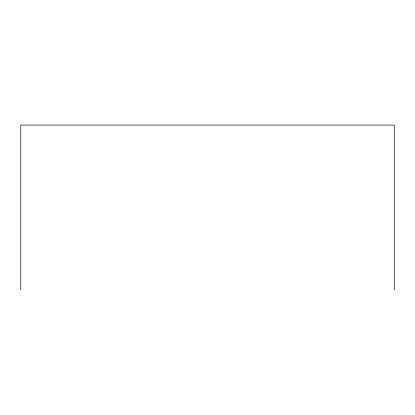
<?xml version="1.0" encoding="UTF-8"?>
<svg xmlns="http://www.w3.org/2000/svg" width="415" height="415" viewBox="0 0 415 415"><rect width="100%" height="100%" fill="white"/><g stroke="black" fill="none" stroke-linecap="round" stroke-linejoin="round"><path stroke-width="0.62" d="M394.25 289.929L394.25 125.071L20.75 125.071L20.75 289.929"/></g></svg>
